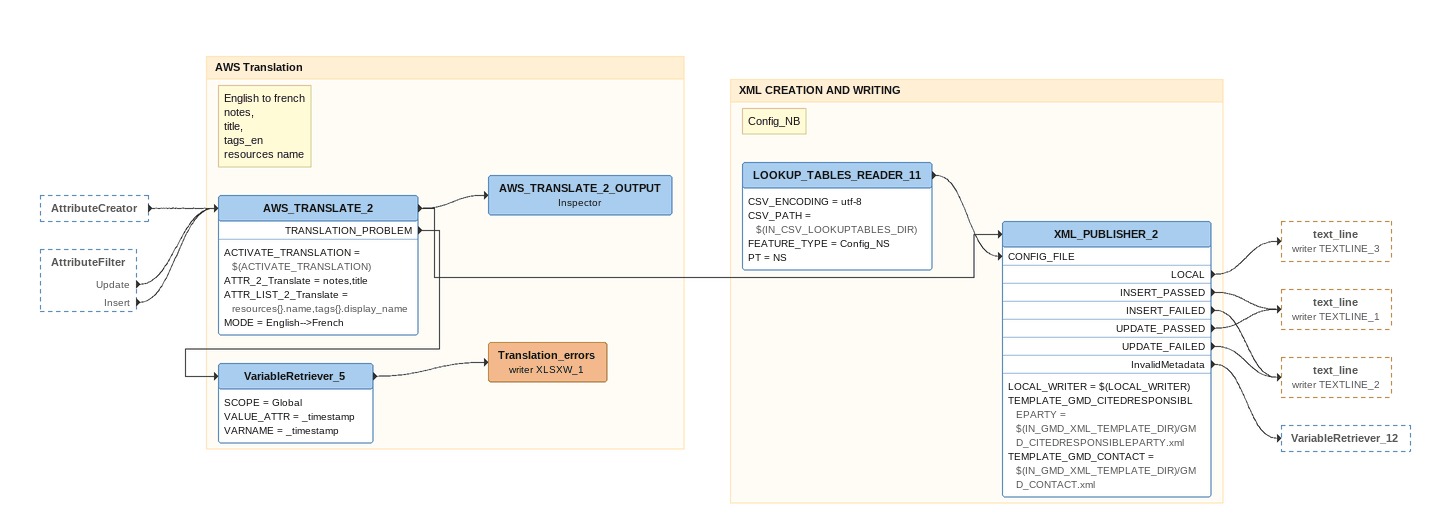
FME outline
AttributeCreator [outside]
    -> AWS_TRANSLATE_2
AttributeFilter [outside]
    Update -> AWS_TRANSLATE_2
    Insert -> AWS_TRANSLATE_2

Bookmark: AWS Translation
Note: English to french / notes, / title, / tags_en / resources name
AWS_TRANSLATE_2
    ACTIVATE_TRANSLATION = $(ACTIVATE_TRANSLATION)
    ATTR_2_Translate = notes,title
    ATTR_LIST_2_Translate = resources{}.name,tags{}.display_name
    MODE = English-->French
    -> XML_PUBLISHER_2
    -> AWS_TRANSLATE_2_OUTPUT
    TRANSLATION_PROBLEM -> VariableRetriever_5
AWS_TRANSLATE_2_OUTPUT: Inspector
VariableRetriever_5
    SCOPE = Global
    VALUE_ATTR = _timestamp
    VARNAME = _timestamp
    -> Translation_errors (writer XLSXW_1)
Translation_errors (writer XLSXW_1)

Bookmark: XML CREATION AND WRITING
Note: Config_NB
LOOKUP_TABLES_READER_11
    CSV_ENCODING = utf-8
    CSV_PATH = $(IN_CSV_LOOKUPTABLES_DIR)
    FEATURE_TYPE = Config_NS
    PT = NS
    -> XML_PUBLISHER_2 [CONFIG_FILE]
XML_PUBLISHER_2
    LOCAL_WRITER = $(LOCAL_WRITER)
    TEMPLATE_GMD_CITEDRESPONSIBLEPARTY = $(IN_GMD_XML_TEMPLATE_DIR)/GMD_CITEDRESPONSIBLEPARTY.xml
    TEMPLATE_GMD_CONTACT = $(IN_GMD_XML_TEMPLATE_DIR)/GMD_CONTACT.xml
    LOCAL -> text_line (writer TEXTLINE_3)
    INSERT_PASSED -> text_line (writer TEXTLINE_1)
    INSERT_FAILED -> text_line (writer TEXTLINE_2)
    UPDATE_PASSED -> text_line (writer TEXTLINE_1)
    UPDATE_FAILED -> text_line (writer TEXTLINE_2)
    InvalidMetadata -> VariableRetriever_12
